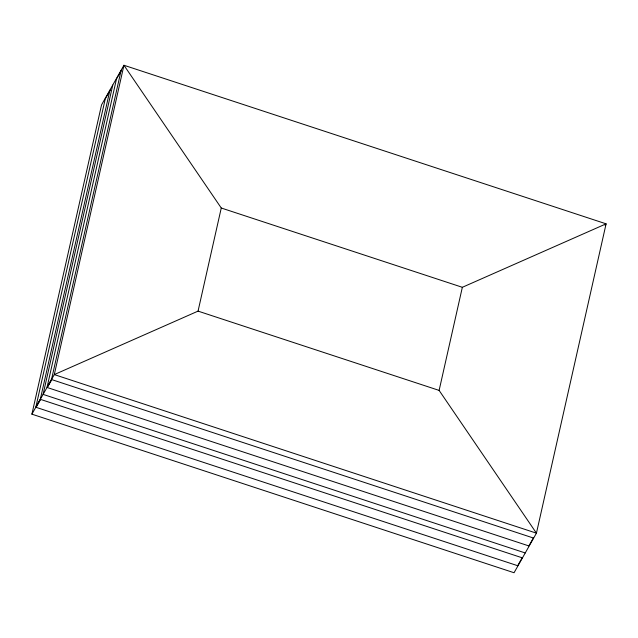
<?xml version="1.0" encoding="UTF-8"?>
<svg xmlns="http://www.w3.org/2000/svg" width="638" height="638" viewBox="0 0 638 638"><rect width="100%" height="100%" fill="white"/><g stroke="black" fill="none" stroke-linecap="round" stroke-linejoin="round"><path stroke-width="0.96" d="M31.9 414.166L101.562 104.839L123.947 65.259L606.1 223.834L536.438 533.161L514.053 572.741L31.9 414.166L54.294 374.586L123.947 65.259L221.266 208.012L462.343 287.299L606.1 223.834L605.127 225.557M105.422 98.172L35.88 406.972L40.361 399.045L109.903 90.245M112.759 85.045L43.097 394.38L525.241 552.955M116.618 78.386L47.068 387.186L51.558 379.259L121.1 70.459M198.051 311.121L439.119 390.408L536.438 533.161L54.294 374.586L198.051 311.121L221.266 208.012M439.119 390.408L462.343 287.299M105.645 98.18L110.27 90.086M116.842 78.394L121.467 70.3M522.275 557.628L517.665 565.707L36.127 407.331L40.609 399.412L522.147 557.787M533.472 537.842L528.854 545.921L47.324 387.545L51.806 379.626L533.344 537.994"/></g></svg>
